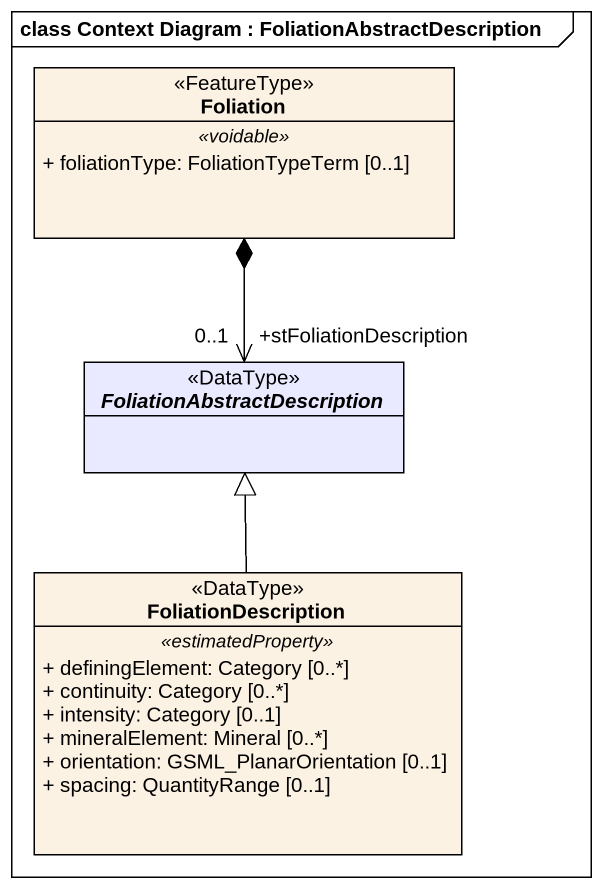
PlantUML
@startuml
mainframe class Context Diagram : FoliationAbstractDescription
hide circle
hide empty members
skinparam classAttributeIconSize 0
class Foliation <<FeatureType>> #FCF2E3 {
  .. <<voidable>> ..
  + foliationType: FoliationTypeTerm [0..1]
}
abstract class FoliationAbstractDescription <<DataType>> #E9E9FF
class FoliationDescription <<DataType>> #FCF2E3 {
  .. <<estimatedProperty>> ..
  + definingElement: Category [0..*]
  + continuity: Category [0..*]
  + intensity: Category [0..1]
  + mineralElement: Mineral [0..*]
  + orientation: GSML_PlanarOrientation [0..1]
  + spacing: QuantityRange [0..1]
}
Foliation *--> "+stFoliationDescription\n0..1" FoliationAbstractDescription
FoliationDescription -up-|> FoliationAbstractDescription
@enduml
